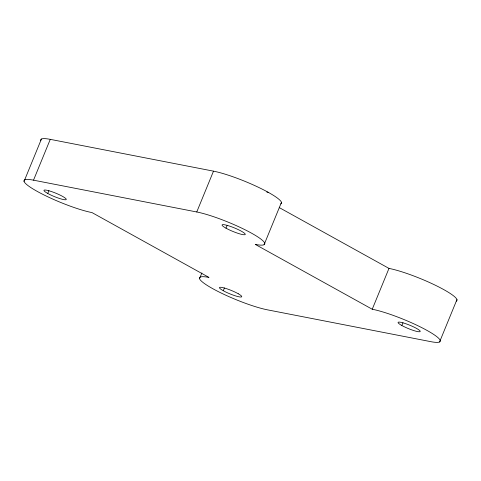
<?xml version="1.0" encoding="UTF-8"?>
<svg xmlns="http://www.w3.org/2000/svg" width="481" height="481" viewBox="0 0 481 481"><rect width="100%" height="100%" fill="white"/><g stroke="black" fill="none" stroke-linecap="round" stroke-linejoin="round"><path stroke-width="0.72" d="M24.05 181.409L41.426 139.033M33.52 180.177L196.753 211.977A41.859 6.403 22.3 0 1 251.509 233.159A41.859 6.403 22.3 0 1 255.249 244.396L372.24 309.235A41.859 6.403 22.3 0 1 426.996 330.411A41.859 6.403 22.3 0 1 430.735 341.648L267.502 309.848A41.859 6.403 22.3 0 1 212.746 288.672A41.859 6.403 22.3 0 1 209.007 277.429L92.015 212.596A41.859 6.403 22.3 0 1 37.259 191.414A41.859 6.403 22.3 0 1 33.52 180.177L50.264 139.352L213.498 171.152A41.859 6.403 22.3 0 1 259.812 187.963A41.859 6.403 22.3 0 1 280.832 203.884M47.769 193.464A12.055 1.846 22.3 0 1 51.491 191.564A12.055 1.846 22.3 0 1 66.083 199.651A12.055 1.846 22.3 0 1 47.769 193.464L48.906 190.692M196.753 211.977L213.498 171.152M199.537 278.661L201.876 272.967M226.004 228.186A12.56 1.924 22.3 0 1 229.882 226.214A12.56 1.924 22.3 0 1 245.082 234.632A12.56 1.924 22.3 0 1 226.004 228.186L227.14 225.421M223.286 290.722L224.423 287.957M264.087 244.709L281.463 202.339M372.24 309.235L388.985 268.404L279.227 207.576M401.851 325.511A11.959 1.828 22.3 0 1 405.549 323.635A11.959 1.828 22.3 0 1 420.021 331.656A11.959 1.828 22.3 0 1 401.851 325.511L402.988 322.745M439.574 341.967L456.95 299.591M266.793 192.045L268.254 192.328M388.985 268.404A41.859 6.403 22.3 0 1 435.299 285.221A41.859 6.403 22.3 0 1 456.313 301.136M40.795 140.584A41.859 6.403 22.3 0 1 50.264 139.352M238.233 293.741L235.864 292.49A12.055 1.846 22.3 0 0 221.513 287.367A12.055 1.846 22.3 0 0 222.968 290.554L225.336 291.805A12.055 1.846 22.3 0 0 239.688 296.933A12.055 1.846 22.3 0 0 238.233 293.741"/></g></svg>
